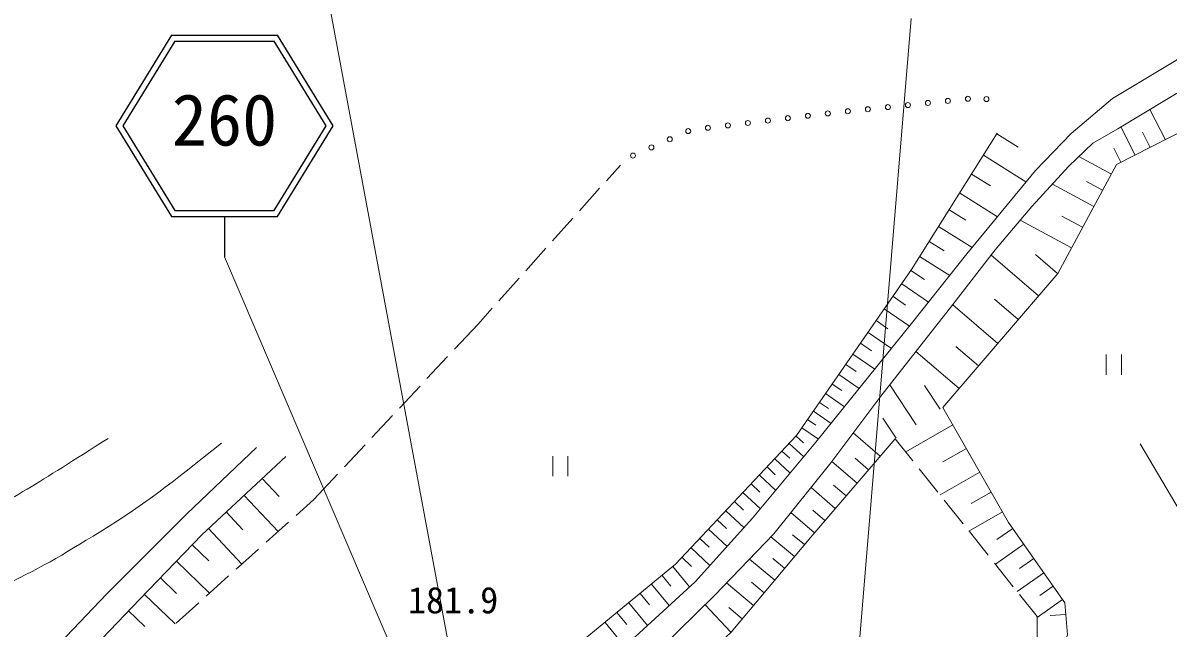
# Model space of a CAD drawing. Units: millimetres at full size, sheet at 1:1000; details may follow other scales. Extents: x 40000 to 680000, y 20000 to 380000.
# Drawn here: x 381693 to 438591, y 283724 to 313789 of the extents above; entities that cross this region are included whole.
import ezdxf
from ezdxf.enums import TextEntityAlignment as Align

# ---------------------------------------------------------------- set-up
doc = ezdxf.new("R2010")
doc.units = ezdxf.units.MM
doc.header["$LTSCALE"] = 1000
for name, color, linetype, lineweight in [('M-BGD', 7, 'Continuous', 13), ('M-STR-HTXT', 7, 'Continuous', 13), ('M-STR-STRC', 7, 'Continuous', 13)]:
    doc.layers.add(name, color=color, linetype=linetype, lineweight=lineweight)
doc.styles.add('ＭＳ ゴシック', font='')
doc.styles.get('ＭＳ ゴシック').set_extended_font_data('MS Gothic')

msp = doc.modelspace()

# ---------------------------------------------------------------- linework, layer by layer
at = {"layer": 'M-BGD'}
for p, q in [((438454, 307988), (437689, 309492)), ((436950, 307222), (436238, 308622)), ((430077, 308281), (431136, 307616)), ((437702, 307605), (437319, 308357)), ((436250, 306866), (435894, 307566)), ((411384, 306730), (410682, 305946)), ((429412, 307222), (431530, 305892)), ((435773, 306282), (434160, 307153)), ((428822, 306282), (429762, 305692)), ((410348, 305574), (409347, 304456)), ((434903, 304669), (432841, 305781)), ((435338, 305475), (434531, 305911)), ((428232, 305343), (430112, 304163)), ((427709, 304509), (428543, 303986)), ((409014, 304084), (408013, 302967)), ((433790, 302607), (431239, 303984)), ((434346, 303638), (433315, 304194)), ((427186, 303676), (428853, 302630)), ((426717, 302928), (427464, 302459)), ((407679, 302594), (406678, 301477)), ((426247, 302180), (427743, 301241)), ((432156, 300233), (429791, 302260)), ((433099, 301333), (431999, 302277)), ((406345, 301105), (405344, 299987)), ((425815, 301496), (426481, 301035)), ((425354, 300830), (426685, 299908)), ((424922, 300206), (425546, 299773)), ((431143, 299050), (429960, 300064)), ((405010, 299615), (404308, 298831)), ((424489, 299581), (425738, 298716)), ((430129, 297867), (427889, 299787)), ((404308, 298831), (403134, 297577)), ((424086, 298999), (424668, 298596)), ((423683, 298417), (424847, 297611)), ((423307, 297874), (423849, 297498)), ((429169, 296748), (428050, 297707)), ((402792, 297212), (401767, 296116)), ((422931, 297332), (424016, 296580)), ((428210, 295628), (426065, 297466)), ((435521, 297312), (435521, 296312)), ((436271, 296312), (436271, 297312)), ((422580, 296826), (423086, 296475)), ((422230, 296320), (423242, 295619)), ((401426, 295751), (400400, 294656)), ((421576, 295376), (422520, 294722)), ((421903, 295848), (422375, 295521)), ((426080, 293815), (424764, 295811)), ((427259, 294592), (426482, 295771)), ((421271, 294936), (421711, 294632)), ((400059, 294291), (399034, 293196)), ((420967, 294496), (421846, 293887)), ((420397, 293674), (421217, 293106)), ((420682, 294085), (421092, 293801)), ((425082, 293156), (424424, 294155)), ((427899, 293819), (425554, 292479)), ((420109, 293266), (420469, 292928)), ((424292, 292262), (422949, 293418)), ((425037, 293127), (425909, 292034)), ((398692, 292831), (397667, 291736)), ((419407, 292519), (419790, 292159)), ((419767, 292902), (420487, 292225)), ((428569, 292646), (427397, 291976)), ((408025, 292273), (408025, 291273)), ((408775, 291273), (408775, 292273)), ((419047, 292136), (419813, 291416)), ((423135, 290919), (421883, 291997)), ((423714, 291590), (423042, 292168)), ((397325, 291371), (396151, 290116)), ((418282, 291321), (419096, 290556)), ((418664, 291729), (419072, 291346)), ((426221, 291644), (427156, 290471)), ((429239, 291474), (427259, 290342)), ((393585, 291161), (394427, 290260)), ((417875, 290888), (418308, 290481)), ((422596, 290293), (421970, 290832)), ((392684, 290319), (394368, 288516)), ((417468, 290455), (418334, 289642)), ((422057, 289667), (420849, 290707)), ((429805, 290484), (428815, 289918)), ((396151, 290116), (395265, 289320)), ((417045, 290005), (417495, 289583)), ((427468, 290080), (428404, 288908)), ((391800, 289493), (392626, 288609)), ((416193, 289098), (416650, 288668)), ((416623, 289555), (417522, 288710)), ((421017, 288459), (419848, 289465)), ((421537, 289063), (420933, 289583)), ((430370, 289494), (428698, 288539)), ((390917, 288667), (392568, 286900)), ((394893, 288987), (393776, 287985)), ((415763, 288641), (416678, 287781)), ((428716, 288517), (429651, 287345)), ((430876, 288676), (430087, 288124)), ((415326, 288176), (415791, 287739)), ((420024, 287279), (418853, 288258)), ((420519, 287870), (419928, 288364)), ((390109, 287862), (390930, 287071)), ((393404, 287651), (392288, 286649)), ((414889, 287710), (415819, 286836)), ((431428, 287887), (430009, 286895)), ((389317, 287041), (390960, 285457)), ((413983, 286780), (414809, 285776)), ((414444, 287237), (414918, 286792)), ((419045, 286107), (417792, 287156)), ((419535, 286693), (418949, 287183)), ((429963, 286954), (430899, 285781)), ((431923, 287178), (431214, 286682)), ((388509, 286236), (389330, 285444)), ((391916, 286315), (390799, 285313)), ((413452, 286343), (413889, 285812)), ((432419, 286468), (431091, 285540)), ((412922, 285906), (413795, 284844)), ((417997, 284854), (416656, 285976)), ((418521, 285481), (417894, 286005)), ((432883, 285804), (432219, 285340)), ((387717, 285414), (389258, 283929)), ((412360, 285444), (412822, 284882)), ((431210, 285390), (432082, 284298)), ((433347, 285140), (432082, 284256)), ((386926, 284593), (387748, 283801)), ((390427, 284979), (389311, 283977)), ((411208, 284495), (411694, 283905)), ((411799, 284981), (412723, 283858)), ((416874, 283515), (415583, 284887)), ((417436, 284184), (416766, 284745)), ((410617, 284009), (411590, 282828)), ((432082, 284298), (432082, 283225)), ((433503, 284405), (432734, 284342))]:
    msp.add_line(p, q, dxfattribs=at)
for points in [[(427403, 294687), (433108, 301343), (436027, 306752), (443110, 310359), (447146, 313020), (451396, 314866), (455603, 316884), (460593, 318427)], [(403543, 275958), (407158, 278903), (411909, 283110), (415086, 286030), (417948, 289178), (421096, 292956), (425847, 298851), (428594, 302314), (432000, 306464), (433774, 308296), (435835, 310042), (439470, 312217)], [(405128, 275603), (407000, 277098), (409423, 279025), (412447, 281801), (416053, 285350), (419001, 288412), (421835, 291932), (424324, 295252), (427902, 299803), (429991, 302521), (431823, 304668), (433655, 306671), (434857, 307816), (436087, 308532), (439808, 310764)], [(402815, 278120), (405791, 280037), (414120, 286892), (420130, 293288), (425840, 301531), (430093, 308307)], [(422080, 274124), (433027, 281937), (433585, 283396), (433456, 284985), (430666, 288977), (427403, 294687)], [(410403, 277429), (416885, 283525), (420835, 288247), (425037, 293127)], [(349321, 278150), (357338, 278600), (365925, 278845), (372690, 279055), (377130, 279254), (379000, 279332), (380028, 279612), (380666, 280079), (381492, 280843), (385870, 285423), (389835, 289395), (393293, 292690)], [(394750, 292249), (390590, 288362), (387506, 285161), (384889, 282427), (383907, 281061), (383564, 280085), (383564, 279732), (383679, 279441), (384011, 279171), (384852, 279005), (387459, 278704), (391551, 278195), (396692, 277333), (400867, 276491), (402919, 276098)]]:
    msp.add_lwpolyline(points, dxfattribs=at)
for centre in [(428648, 310018), (429567, 310006), (423675, 309501), (424670, 309605), (425664, 309708), (426659, 309811), (427653, 309914), (418707, 308937), (419700, 309056), (420693, 309175), (421686, 309295), (422680, 309398), (414748, 308413), (415728, 308579), (416721, 308698), (417714, 308817), (413834, 308008), (412005, 307198), (412920, 307603)]:
    msp.add_circle(centre, 125, dxfattribs=at)
for points, knots in [([(313494, 281027), (315818, 280908), (316454, 280860), (318346, 280684), (321023, 280434), (322483, 279871), (325171, 279782), (327653, 279700), (329053, 279762), (331525, 279997), (334835, 280311), (336674, 280656), (339939, 281285), (343186, 281910), (344937, 282578), (348182, 283217), (350394, 283652), (351653, 283801), (353891, 284075), (357264, 284488), (359173, 284530), (362563, 284762), (364903, 284922), (366240, 284753), (368559, 285105), (370234, 285360), (371165, 285609), (372766, 286164), (374969, 286929), (376116, 287587), (378204, 288626), (381335, 290183), (382357, 290893), (385931, 293148)], [0, 0, 0, 0, 1, 1, 1, 2, 2, 2, 3, 3, 3, 4, 4, 4, 5, 5, 5, 6, 6, 6, 7, 7, 7, 8, 8, 8, 9, 9, 9, 10, 10, 10, 11, 11, 11, 11]), ([(225199, 292432), (227322, 291527), (227877, 291284), (229578, 290515), (231787, 289515), (232981, 288861), (235187, 287853), (237405, 286840), (238628, 286217), (240911, 285363), (243461, 284409), (244945, 284031), (247551, 283245), (249912, 282533), (251232, 282120), (253618, 281499), (256576, 280730), (258269, 280447), (261231, 279696), (263829, 279038), (265258, 278572), (267842, 277865), (271507, 276861), (273550, 276262), (277230, 275317), (279872, 274639), (281347, 274236), (284013, 273658), (286615, 273093), (288091, 272829), (290738, 272541), (291818, 272424), (292428, 272403), (293514, 272370), (295067, 272322), (295943, 272218), (297492, 272341), (299379, 272491), (300402, 272848), (302272, 273142), (303599, 273352), (304339, 273514), (305678, 273629), (307805, 273811), (309016, 273487), (311144, 273658), (312839, 273793), (313791, 273882), (315466, 274173), (319013, 274789), (320980, 275249), (324481, 276090), (326972, 276689), (328368, 277027), (330834, 277722), (333922, 278591), (335593, 279290), (338705, 280068), (340970, 280635), (342259, 280891), (344572, 281213), (346940, 281543), (348282, 281615), (350668, 281757), (354653, 281994), (356900, 281802), (360885, 282043), (364415, 282256), (366391, 282440), (369900, 282873), (372148, 283150), (373435, 283211), (375624, 283789), (377589, 284308), (378621, 284843), (380461, 285706), (382509, 286667), (383605, 287319), (385527, 288511), (388008, 290051), (388817, 290740), (391566, 292919)], [0, 0, 0, 0, 1, 1, 1, 2, 2, 2, 3, 3, 3, 4, 4, 4, 5, 5, 5, 6, 6, 6, 7, 7, 7, 8, 8, 8, 9, 9, 9, 10, 10, 10, 11, 11, 11, 12, 12, 12, 13, 13, 13, 14, 14, 14, 15, 15, 15, 16, 16, 16, 17, 17, 17, 18, 18, 18, 19, 19, 19, 20, 20, 20, 21, 21, 21, 22, 22, 22, 23, 23, 23, 24, 24, 24, 25, 25, 25, 26, 26, 26, 27, 27, 27, 27])]:
    msp.add_open_spline(points, degree=3, knots=knots, dxfattribs=at)
at = {"layer": 'M-STR-HTXT'}
for p, q in [((395000, 325000), (404170, 275817)), ((452200, 267370), (437204, 292881))]:
    msp.add_line(p, q, dxfattribs=at)
at = {"layer": 'M-STR-STRC'}
for p, q in [((422294, 271577), (425823, 314007)), ((402809, 276211), (391711, 302174))]:
    msp.add_line(p, q, dxfattribs=at)
at = {"layer": 'M-STR-STRC', "lineweight": 25}
for p, q in [((389075, 313174), (386311, 308674)), ((389075, 313174), (394347, 313174)), ((397111, 308674), (394347, 313174)), ((389243, 312874), (386663, 308674)), ((389243, 312874), (394179, 312874)), ((396759, 308674), (394179, 312874)), ((386311, 308674), (389075, 304174)), ((386663, 308674), (389243, 304474)), ((394179, 304474), (396759, 308674)), ((394347, 304174), (397111, 308674)), ((389243, 304474), (394179, 304474)), ((389075, 304174), (394347, 304174)), ((391711, 304174), (391711, 302174))]:
    msp.add_line(p, q, dxfattribs=at)

# ---------------------------------------------------------------- texts
at = {"layer": 'M-BGD', "style": 'ＭＳ ゴシック'}
msp.add_text('181.9', height=1320, dxfattribs=at).set_placement((403067, 285114), align=Align.MIDDLE_CENTER)
at = {"layer": 'M-STR-STRC', "style": 'ＭＳ ゴシック'}
msp.add_text('260', height=2566, dxfattribs=at).set_placement((391711, 306924), align=Align.BOTTOM_CENTER)

doc.saveas('drawing.dxf')
